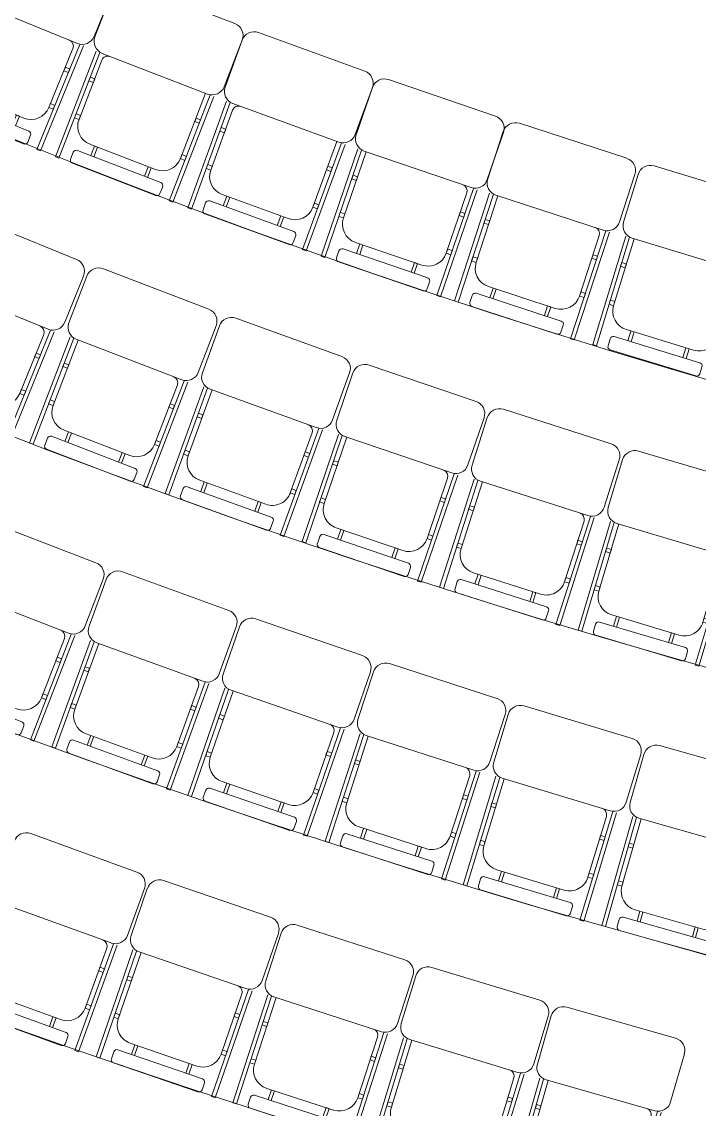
# Model space of a CAD drawing. Header units: millimetres. Extents: x 8275 to 147087, y -297470 to -191881.
# Drawn here: x 34419 to 37109, y -216765 to -212445 of the extents above; entities that cross this region are included whole.
import ezdxf

# ---------------------------------------------------------------- set-up
doc = ezdxf.new("R2010")
doc.units = ezdxf.units.MM
doc.header["$LTSCALE"] = 250
doc.header["$MEASUREMENT"] = 0
doc.layers.add('furniture', color=5, linetype='Continuous', lineweight=15)
doc.layers.add('stairs', color=2, linetype='Continuous', lineweight=5)

# ---------------------------------------------------------------- blocks, each defined once
blk = doc.blocks.new('A$C24EB465D-flat-9-flat-1-flat-313')
at = {"layer": 'furniture', "ltscale": 0.1}
for p, q in [((-422.5, 141.9), (-4.1, -19.4)), ((-559.6, -72.4), (-488.2, 112.8)), ((25, -85.1), (-46.4, -270.2)), ((-554.6, -128.7), (-716.6, -548.7)), ((-702.2, -554.3), (-540.3, -134.2)), ((-522.5, -141.1), (-622.6, -400.7)), ((-112.1, -299.3), (-530.4, -138)), ((-583.6, -246.6), (-578.2, -232.5)), ((-565.8, -253.4), (-583.6, -246.6)), ((-560.4, -239.4), (-578.2, -232.5)), ((-565.8, -253.4), (-560.4, -239.4)), ((-264.1, -723.2), (-102.2, -303.1)), ((-87.9, -308.6), (-249.9, -728.7)), ((-129.1, -320), (-220.1, -555.9)), ((-640.4, -393.9), (-634.3, -378)), ((-616.5, -384.9), (-634.3, -378)), ((-622.6, -400.7), (-616.5, -384.9)), ((-622.6, -400.7), (-640.4, -393.9)), ((-163.3, -408.6), (-157.9, -394.6)), ((-163.3, -408.6), (-145.5, -415.4)), ((-157.9, -394.6), (-140.1, -401.4)), ((-145.5, -415.4), (-140.1, -401.4)), ((-318.6, -599.6), (-578.9, -499.2)), ((-561.2, -506.1), (-575.8, -544)), ((-549.3, -510.7), (-563.9, -548.6)), ((-716.6, -548.7), (-702.2, -554.3)), ((-645.5, -530.8), (-656.1, -558.2)), ((-297.7, -651.3), (-629.1, -523.5)), ((-220.1, -555.9), (-214, -540)), ((-220.1, -555.9), (-202.3, -562.8)), ((-214, -540), (-196.2, -546.9)), ((-202.3, -562.8), (-196.2, -546.9)), ((-317.4, -702.4), (-648.8, -574.7)), ((-348.2, -588.2), (-362.9, -626.1)), ((-336.3, -592.8), (-350.9, -630.7)), ((-336.3, -592.8), (-348.2, -588.2)), ((-290.4, -667.7), (-301, -695.2)), ((-249.9, -728.7), (-264.1, -723.2))]:
    blk.add_line(p, q, dxfattribs=at)
for centre, radius, start, end in [((-440.8, 94.5, 0), 50.8, 68.918, 158.918), ((-22.4, -66.8, 0), 50.8, 338.918, 68.918), ((-512.2, -90.6, 0), 50.8, 158.918, 248.918), ((-152.8, -310.8, 0), 25.4, 338.918, 68.918), ((-93.8, -251.9, 0), 50.8, 248.918, 338.918), ((-551.5, -428.1, 0), 76.2, 158.918, 248.918), ((-644.3, -562.8, 0), 12.7, 158.918, 248.918), ((-633.7, -535.3, 0), 12.7, 68.918, 158.918), ((-291.2, -528.5, 0), 76.2, 248.918, 338.918), ((-302.2, -663.1, 0), 12.7, 338.918, 68.918), ((-312.8, -690.6, 0), 12.7, 248.918, 338.918)]:
    blk.add_arc(centre, radius, start, end, dxfattribs=at)
blk = doc.blocks.new('A$C24EB465D-flat-9-flat-1-flat-314')
at = {"layer": 'furniture', "ltscale": 0.1}
for p, q in [((-425.1, 134.1), (-3.8, -19.5)), ((-558.1, -82.7), (-490.2, 103.7)), ((26.5, -84.6), (-41.4, -271)), ((-552.2, -138.9), (-706.3, -561.9)), ((-691.9, -567.1), (-537.7, -144.2)), ((-519.8, -150.7), (-615.1, -412.1)), ((-106.5, -301.3), (-527.8, -147.8)), ((-578.9, -257.3), (-573.8, -243.1)), ((-561, -263.8), (-578.9, -257.3)), ((-555.9, -249.7), (-573.8, -243.1)), ((-561, -263.8), (-555.9, -249.7)), ((-250.8, -727.9), (-96.6, -304.9)), ((-82.2, -310.2), (-236.4, -733.1)), ((-123.2, -322.3), (-209.8, -559.9)), ((-633, -405.6), (-627.2, -389.6)), ((-615.1, -412.1), (-633, -405.6)), ((-609.3, -396.2), (-627.2, -389.6)), ((-615.1, -412.1), (-609.3, -396.2)), ((-155.7, -411.5), (-150.6, -397.4)), ((-155.7, -411.5), (-137.8, -418.1)), ((-150.6, -397.4), (-132.7, -403.9)), ((-137.8, -418.1), (-132.7, -403.9)), ((-307.5, -605.4), (-569.6, -509.8)), ((-551.7, -516.3), (-565.7, -554.6)), ((-635.6, -542.6), (-645.7, -570.3)), ((-285.6, -656.6), (-619.3, -535)), ((-539.8, -520.7), (-553.7, -558.9)), ((-209.8, -559.9), (-204, -543.9)), ((-209.8, -559.9), (-191.9, -566.4)), ((-204, -543.9), (-186.1, -550.4)), ((-191.9, -566.4), (-186.1, -550.4)), ((-706.3, -561.9), (-691.9, -567.1)), ((-304.4, -708.2), (-638.1, -586.5)), ((-337.3, -594.5), (-351.3, -632.7)), ((-325.3, -598.9), (-339.2, -637.1)), ((-325.3, -598.9), (-337.3, -594.5)), ((-278, -672.9), (-288.1, -700.6)), ((-236.4, -733.1), (-250.8, -727.9))]:
    blk.add_line(p, q, dxfattribs=at)
for centre, radius, start, end in [((-442.5, 86.4, 0), 50.8, 69.9746, 159.9746), ((-21.2, -67.2, 0), 50.8, 339.9746, 69.9746), ((-510.4, -100.1, 0), 50.8, 159.9746, 249.9746), ((-147.1, -313.6, 0), 25.4, 339.9746, 69.9746), ((-89.1, -253.6, 0), 50.8, 249.9746, 339.9746), ((-543.5, -438.2, 0), 76.2, 159.9746, 249.9746), ((-623.7, -546.9, 0), 12.7, 69.9746, 159.9746), ((-281.4, -533.8, 0), 76.2, 249.9746, 339.9746), ((-633.8, -574.6, 0), 12.7, 159.9746, 249.9746), ((-290, -668.6, 0), 12.7, 339.9746, 69.9746), ((-300, -696.2, 0), 12.7, 249.9746, 339.9746)]:
    blk.add_arc(centre, radius, start, end, dxfattribs=at)
blk = doc.blocks.new('A$C24EB465D-flat-9-flat-1-flat-315')
at = {"layer": 'furniture', "ltscale": 0.1}
for p, q in [((-556.5, -92.9), (-492, 94.7)), ((-427.5, 126.2), (-3.4, -19.5)), ((28.1, -84.1), (-36.4, -271.7)), ((-549.5, -149.1), (-695.9, -574.8)), ((-681.3, -579.8), (-535, -154.1)), ((-517, -160.3), (-607.4, -423.4)), ((-100.9, -303.2), (-525, -157.5)), ((-574.1, -267.9), (-569.2, -253.7)), ((-551.2, -259.9), (-569.2, -253.7)), ((-556.1, -274.1), (-574.1, -267.9)), ((-556.1, -274.1), (-551.2, -259.9)), ((-237.3, -732.4), (-91, -306.7)), ((-76.5, -311.6), (-222.8, -737.4)), ((-117.2, -324.5), (-199.4, -563.6)), ((-625.4, -417.2), (-619.9, -401.1)), ((-607.4, -423.4), (-625.4, -417.2)), ((-601.9, -407.3), (-619.9, -401.1)), ((-607.4, -423.4), (-601.9, -407.3)), ((-148.1, -414.3), (-143.2, -400.1)), ((-148.1, -414.3), (-130.1, -420.5)), ((-143.2, -400.1), (-125.2, -406.3)), ((-130.1, -420.5), (-125.2, -406.3)), ((-625.5, -554.2), (-635.1, -582.1)), ((-273.5, -661.8), (-609.4, -546.3)), ((-296.3, -610.9), (-560.1, -520.3)), ((-542.1, -526.4), (-555.3, -564.9)), ((-530.1, -530.6), (-543.3, -569)), ((-199.4, -563.6), (-193.9, -547.6)), ((-193.9, -547.6), (-175.9, -553.8)), ((-181.4, -569.8), (-175.9, -553.8)), ((-695.9, -574.8), (-681.3, -579.8)), ((-291.3, -713.7), (-627.2, -598.2)), ((-326.3, -600.6), (-339.5, -639.1)), ((-314.2, -604.8), (-327.4, -643.2)), ((-314.2, -604.8), (-326.3, -600.6)), ((-199.4, -563.6), (-181.4, -569.8)), ((-265.6, -677.9), (-275.1, -705.8)), ((-222.8, -737.4), (-237.3, -732.4))]:
    blk.add_line(p, q, dxfattribs=at)
for centre, radius, start, end in [((-444, 78.2, 0), 50.8, 71.0312, 161.0312), ((-19.9, -67.6, 0), 50.8, 341.0312, 71.0312), ((-508.5, -109.4, 0), 50.8, 161.0312, 251.0312), ((-141.3, -316.2, 0), 25.4, 341.0312, 71.0312), ((-84.4, -255.2, 0), 50.8, 251.0312, 341.0312), ((-535.3, -448.2, 0), 76.2, 161.0312, 251.0312), ((-613.5, -558.3, 0), 12.7, 71.0312, 161.0312), ((-623.1, -586.2, 0), 12.7, 161.0312, 251.0312), ((-271.5, -538.9, 0), 76.2, 251.0312, 341.0312), ((-277.6, -673.8, 0), 12.7, 341.0312, 71.0312), ((-287.2, -701.6, 0), 12.7, 251.0312, 341.0312)]:
    blk.add_arc(centre, radius, start, end, dxfattribs=at)
blk = doc.blocks.new('A$C24EB465D-flat-9-flat-1-flat-316')
at = {"layer": 'furniture', "ltscale": 0.1}
for p, q in [((-429.7, 118.3), (-3.1, -19.6)), ((-554.7, -103.2), (-493.7, 85.6)), ((29.6, -83.6), (-31.4, -272.3)), ((-546.7, -159.2), (-685.1, -587.5)), ((-670.5, -592.3), (-532, -163.9)), ((-513.9, -169.8), (-599.5, -434.5)), ((-95.3, -305.1), (-522, -167.1)), ((-569.1, -278.4), (-564.4, -264.1)), ((-550.9, -284.3), (-569.1, -278.4)), ((-546.3, -270), (-564.4, -264.1)), ((-550.9, -284.3), (-546.3, -270)), ((-223.8, -736.7), (-85.3, -308.3)), ((-70.8, -313), (-209.2, -741.4)), ((-111.2, -326.6), (-189, -567.2)), ((-617.6, -428.7), (-612.4, -412.5)), ((-599.5, -434.5), (-617.6, -428.7)), ((-594.3, -418.4), (-612.4, -412.5)), ((-599.5, -434.5), (-594.3, -418.4)), ((-140.4, -417), (-135.8, -402.7)), ((-140.4, -417), (-122.3, -422.8)), ((-135.8, -402.7), (-117.7, -408.5)), ((-122.3, -422.8), (-117.7, -408.5)), ((-261.2, -666.7), (-599.2, -557.5)), ((-285, -616.3), (-550.4, -530.5)), ((-532.3, -536.3), (-544.8, -575.1)), ((-520.2, -540.3), (-532.7, -579)), ((-189, -567.2), (-183.8, -551)), ((-183.8, -551), (-165.7, -556.9)), ((-170.9, -573.1), (-165.7, -556.9)), ((-685.1, -587.5), (-670.5, -592.3)), ((-615.2, -565.7), (-624.2, -593.7)), ((-189, -567.2), (-170.9, -573.1)), ((-278.1, -718.9), (-616.1, -609.7)), ((-315.2, -606.5), (-327.7, -645.2)), ((-303, -610.5), (-315.5, -649.2)), ((-303, -610.5), (-315.2, -606.5)), ((-253, -682.7), (-262.1, -710.7)), ((-209.2, -741.4), (-223.8, -736.7))]:
    blk.add_line(p, q, dxfattribs=at)
for centre, radius, start, end in [((-445.4, 70, 0), 50.8, 72.0878, 162.0878), ((-18.7, -67.9, 0), 50.8, 342.0878, 72.0878), ((-506.4, -118.8, 0), 50.8, 162.0878, 252.0878), ((-135.4, -318.8, 0), 25.4, 342.0878, 72.0878), ((-79.7, -256.7, 0), 50.8, 252.0878, 342.0878), ((-527, -458, 0), 76.2, 162.0878, 252.0878), ((-603.1, -569.6, 0), 12.7, 72.0878, 162.0878), ((-612.2, -597.6, 0), 12.7, 162.0878, 252.0878), ((-261.5, -543.8, 0), 76.2, 252.0878, 342.0878), ((-265.1, -678.8, 0), 12.7, 342.0878, 72.0878), ((-274.2, -706.8, 0), 12.7, 252.0878, 342.0878)]:
    blk.add_arc(centre, radius, start, end, dxfattribs=at)
blk = doc.blocks.new('A$C24EB465D-flat-9-flat-1-flat-317')
at = {"layer": 'furniture', "ltscale": 0.1}
for p, q in [((-431.8, 110.4), (-2.7, -19.6)), ((-552.7, -113.4), (-495.2, 76.5)), ((31.2, -83), (-26.3, -272.9)), ((-543.7, -169.2), (-674.2, -600.1)), ((-659.5, -604.5), (-528.9, -173.7)), ((-510.7, -179.2), (-591.4, -445.5)), ((-89.7, -306.8), (-518.8, -176.7)), ((-563.8, -288.9), (-559.5, -274.5)), ((-545.6, -294.4), (-563.8, -288.9)), ((-541.2, -280), (-559.5, -274.5)), ((-545.6, -294.4), (-541.2, -280)), ((-210.1, -740.7), (-79.6, -309.8)), ((-65, -314.3), (-195.5, -745.1)), ((-105.2, -328.6), (-178.5, -570.6)), ((-609.6, -440), (-604.7, -423.7)), ((-586.5, -429.2), (-604.7, -423.7)), ((-591.4, -445.5), (-586.5, -429.2)), ((-132.7, -419.5), (-128.4, -405.1)), ((-132.7, -419.5), (-114.5, -425)), ((-128.4, -405.1), (-110.1, -410.6)), ((-114.5, -425), (-110.1, -410.6)), ((-591.4, -445.5), (-609.6, -440)), ((-273.5, -621.4), (-540.6, -540.6)), ((-522.3, -546.1), (-534.1, -585)), ((-510.1, -549.8), (-521.9, -588.7)), ((-178.5, -570.6), (-173.6, -554.3)), ((-173.6, -554.3), (-155.4, -559.9)), ((-160.3, -576.1), (-155.4, -559.9)), ((-674.2, -600.1), (-659.5, -604.5)), ((-604.6, -576.9), (-613.2, -605.1)), ((-248.9, -671.4), (-588.8, -568.4)), ((-178.5, -570.6), (-160.3, -576.1)), ((-264.8, -723.9), (-604.7, -620.9)), ((-303.9, -612.2), (-315.7, -651.2)), ((-291.7, -616), (-303.9, -612.2)), ((-291.7, -616), (-303.5, -654.9)), ((-240.4, -687.3), (-248.9, -715.4)), ((-195.5, -745.1), (-210.1, -740.7))]:
    blk.add_line(p, q, dxfattribs=at)
for centre, radius, start, end in [((-446.6, 61.8, 0), 50.8, 73.1444, 163.1444), ((-17.4, -68.3, 0), 50.8, 343.1444, 73.1444), ((-504.1, -128.1, 0), 50.8, 163.1444, 253.1444), ((-129.5, -321.2, 0), 25.4, 343.1444, 73.1444), ((-75, -258.1, 0), 50.8, 253.1444, 343.1444), ((-518.5, -467.6, 0), 76.2, 163.1444, 253.1444), ((-592.5, -580.6, 0), 12.7, 73.1444, 163.1444), ((-251.4, -548.5, 0), 76.2, 253.1444, 343.1444), ((-601, -608.8, 0), 12.7, 163.1444, 253.1444), ((-252.6, -683.6, 0), 12.7, 343.1444, 73.1444), ((-261.1, -711.8, 0), 12.7, 253.1444, 343.1444)]:
    blk.add_arc(centre, radius, start, end, dxfattribs=at)
blk = doc.blocks.new('A$C24EB465D-flat-9-flat-1-flat-318')
at = {"layer": 'furniture', "ltscale": 0.1}
for p, q in [((-433.8, 102.4), (-2.3, -19.7)), ((-550.5, -123.6), (-496.5, 67.3)), ((32.7, -82.4), (-21.3, -273.3)), ((-540.4, -179.2), (-663, -612.4)), ((-648.2, -616.6), (-525.6, -183.4)), ((-507.3, -188.6), (-583.1, -456.4)), ((-84, -308.4), (-515.5, -186.3)), ((-558.4, -299.2), (-554.3, -284.8)), ((-540.1, -304.4), (-558.4, -299.2)), ((-536, -290), (-554.3, -284.8)), ((-540.1, -304.4), (-536, -290)), ((-196.4, -744.4), (-73.9, -311.2)), ((-59.2, -315.4), (-181.7, -748.6)), ((-99.1, -330.5), (-168, -573.8)), ((-125, -421.9), (-120.9, -407.4)), ((-125, -421.9), (-106.6, -427.1)), ((-120.9, -407.4), (-102.6, -412.6)), ((-106.6, -427.1), (-102.6, -412.6)), ((-601.4, -451.2), (-596.8, -434.8)), ((-583.1, -456.4), (-601.4, -451.2)), ((-578.4, -440), (-596.8, -434.8)), ((-583.1, -456.4), (-578.4, -440)), ((-262, -626.4), (-530.5, -550.4)), ((-512.2, -555.6), (-523.3, -594.8)), ((-499.9, -559.1), (-511, -598.2)), ((-168, -573.8), (-163.3, -557.4)), ((-163.3, -557.4), (-145, -562.6)), ((-593.9, -588), (-601.9, -616.3)), ((-236.4, -675.9), (-578.2, -579.2)), ((-168, -573.8), (-149.6, -579)), ((-149.6, -579), (-145, -562.6)), ((-663, -612.4), (-648.2, -616.6)), ((-251.4, -728.7), (-593.2, -632)), ((-292.6, -617.7), (-303.7, -656.9)), ((-280.3, -621.2), (-292.6, -617.7)), ((-280.3, -621.2), (-291.3, -660.4)), ((-227.7, -691.6), (-235.7, -719.9)), ((-181.7, -748.6), (-196.4, -744.4))]:
    blk.add_line(p, q, dxfattribs=at)
for centre, radius, start, end in [((-447.6, 53.5, 0), 50.8, 74.201, 164.201), ((-16.2, -68.6, 0), 50.8, 344.201, 74.201), ((-501.7, -137.4, 0), 50.8, 164.201, 254.201), ((-123.6, -323.6, 0), 25.4, 344.201, 74.201), ((-70.2, -259.5, 0), 50.8, 254.201, 344.201), ((-509.7, -477.1, 0), 76.2, 164.201, 254.201), ((-581.7, -591.4, 0), 12.7, 74.201, 164.201), ((-241.3, -553.1, 0), 76.2, 254.201, 344.201), ((-589.7, -619.7, 0), 12.7, 164.201, 254.201), ((-239.9, -688.1, 0), 12.7, 344.201, 74.201), ((-247.9, -716.5, 0), 12.7, 254.201, 344.201)]:
    blk.add_arc(centre, radius, start, end, dxfattribs=at)
blk = doc.blocks.new('A$C24EB465D-flat-9-flat-1-flat-333')
at = {"layer": 'furniture', "ltscale": 0.1}
for p, q in [((-419.9, 149.5), (-4.5, -19.3)), ((-560.8, -62.2), (-486.1, 121.6)), ((23.4, -85.5), (-51.3, -269.3)), ((-556.9, -118.6), (-726.4, -535.7)), ((-712.1, -541.5), (-542.6, -124.4)), ((-117.5, -297.2), (-532.9, -128.4)), ((-525, -131.6), (-629.8, -389.4)), ((-588, -235.9), (-582.3, -222)), ((-570.3, -243.1), (-588, -235.9)), ((-564.7, -229.2), (-582.3, -222)), ((-570.3, -243.1), (-564.7, -229.2)), ((-277.2, -718.3), (-107.7, -301.2)), ((-93.5, -307), (-263, -724)), ((-134.9, -317.6), (-230.1, -551.8)), ((-647.4, -382.2), (-641, -366.5)), ((-629.8, -389.4), (-647.4, -382.2)), ((-623.4, -373.6), (-641, -366.5)), ((-629.8, -389.4), (-623.4, -373.6)), ((-170.7, -405.6), (-165, -391.6)), ((-170.7, -405.6), (-153, -412.7)), ((-165, -391.6), (-147.4, -398.8)), ((-153, -412.7), (-147.4, -398.8)), ((-309.4, -645.8), (-638.5, -512)), ((-329.4, -593.7), (-587.9, -488.7)), ((-570.2, -495.8), (-585.6, -533.5)), ((-558.4, -500.6), (-573.8, -538.3)), ((-726.4, -535.7), (-712.1, -541.5)), ((-655, -519), (-666.1, -546.3)), ((-230.1, -551.8), (-223.7, -536.1)), ((-230.1, -551.8), (-212.5, -559)), ((-223.7, -536.1), (-206.1, -543.2)), ((-212.5, -559), (-206.1, -543.2)), ((-330.1, -696.6), (-659.1, -562.8)), ((-358.8, -581.8), (-374.2, -619.5)), ((-347, -586.6), (-362.3, -624.3)), ((-347, -586.6), (-358.8, -581.8)), ((-302.4, -662.3), (-313.5, -689.6)), ((-263, -724), (-277.2, -718.3))]:
    blk.add_line(p, q, dxfattribs=at)
for centre, radius, start, end in [((-439, 102.5, 0), 50.8, 67.8802, 157.8802), ((-23.6, -66.4, 0), 50.8, 337.8802, 67.8802), ((-513.7, -81.3, 0), 50.8, 157.8802, 247.8802), ((-158.4, -308, 0), 25.4, 337.8802, 67.8802), ((-98.3, -250.2, 0), 50.8, 247.8802, 337.8802), ((-559.2, -418.1, 0), 76.2, 157.8802, 247.8802), ((-643.3, -523.8, 0), 12.7, 67.8802, 157.8802), ((-654.3, -551.1, 0), 12.7, 157.8802, 247.8802), ((-300.7, -523.1, 0), 76.2, 247.8802, 337.8802), ((-314.2, -657.5, 0), 12.7, 337.8802, 67.8802), ((-325.3, -684.8, 0), 12.7, 247.8802, 337.8802)]:
    blk.add_arc(centre, radius, start, end, dxfattribs=at)
blk = doc.blocks.new('A$C24EB465D-flat-9-flat-1-flat-334')
at = {"layer": 'furniture', "ltscale": 0.1}
for p, q in [((-422.7, 141.5), (-4.1, -19.4)), ((-559.5, -72.9), (-488.3, 112.3)), ((25.1, -85), (-46.1, -270.2)), ((-554.5, -129.3), (-716, -549.5)), ((-701.6, -555), (-540.1, -134.8)), ((-522.4, -141.6), (-622.2, -401.4)), ((-111.7, -299.4), (-530.3, -138.6)), ((-583.3, -247.2), (-577.9, -233.1)), ((-565.5, -254), (-583.3, -247.2)), ((-560.2, -240), (-577.9, -233.1)), ((-565.5, -254), (-560.2, -240)), ((-263.4, -723.4), (-101.9, -303.2)), ((-87.6, -308.7), (-249.1, -728.9)), ((-128.8, -320.1), (-219.5, -556.1)), ((-640, -394.6), (-633.9, -378.7)), ((-616.1, -385.5), (-633.9, -378.7)), ((-622.2, -401.4), (-616.1, -385.5)), ((-622.2, -401.4), (-640, -394.6)), ((-162.9, -408.8), (-157.5, -394.7)), ((-162.9, -408.8), (-145.1, -415.6)), ((-157.5, -394.7), (-139.7, -401.6)), ((-145.1, -415.6), (-139.7, -401.6)), ((-318, -599.9), (-578.4, -499.9)), ((-560.6, -506.7), (-575.2, -544.7)), ((-548.7, -511.2), (-563.3, -549.2)), ((-716, -549.5), (-701.6, -555)), ((-645, -531.5), (-655.5, -558.9)), ((-297, -651.6), (-628.6, -524.2)), ((-219.5, -556.1), (-213.4, -540.3)), ((-219.5, -556.1), (-201.7, -563)), ((-213.4, -540.3), (-195.6, -547.1)), ((-201.7, -563), (-195.6, -547.1)), ((-316.7, -702.8), (-648.2, -575.3)), ((-347.6, -588.5), (-362.2, -626.5)), ((-335.7, -593.1), (-350.3, -631.1)), ((-335.7, -593.1), (-347.6, -588.5)), ((-289.7, -668), (-300.3, -695.5)), ((-249.1, -728.9), (-263.4, -723.4))]:
    blk.add_line(p, q, dxfattribs=at)
for centre, radius, start, end in [((-440.9, 94, 0), 50.8, 68.9783, 158.9783), ((-22.3, -66.8, 0), 50.8, 338.9783, 68.9783), ((-512.1, -91.2, 0), 50.8, 158.9783, 248.9783), ((-152.5, -311, 0), 25.4, 338.9783, 68.9783), ((-93.5, -252, 0), 50.8, 248.9783, 338.9783), ((-551.1, -428.7, 0), 76.2, 158.9783, 248.9783), ((-643.7, -563.5, 0), 12.7, 158.9783, 248.9783), ((-633.1, -536, 0), 12.7, 68.9783, 158.9783), ((-290.6, -528.8, 0), 76.2, 248.9783, 338.9783), ((-301.5, -663.4, 0), 12.7, 338.9783, 68.9783), ((-312.1, -690.9, 0), 12.7, 248.9783, 338.9783)]:
    blk.add_arc(centre, radius, start, end, dxfattribs=at)
blk = doc.blocks.new('A$C24EB465D-flat-9-flat-1-flat-335')
at = {"layer": 'furniture', "ltscale": 0.1}
for p, q in [((-425.3, 133.3), (-3.8, -19.5)), ((-558, -83.6), (-490.4, 102.9)), ((26.7, -84.5), (-40.9, -271.1)), ((-551.9, -139.9), (-705.3, -563.1)), ((-690.9, -568.4), (-537.5, -145.1)), ((-519.6, -151.6), (-614.4, -413.2)), ((-106, -301.5), (-527.5, -148.7)), ((-578.5, -258.3), (-573.4, -244.2)), ((-560.6, -264.8), (-578.5, -258.3)), ((-555.5, -250.7), (-573.4, -244.2)), ((-560.6, -264.8), (-555.5, -250.7)), ((-249.5, -728.3), (-96.1, -305.1)), ((-81.7, -310.3), (-235.1, -733.6)), ((-122.6, -322.5), (-208.8, -560.2)), ((-632.3, -406.7), (-626.5, -390.8)), ((-614.4, -413.2), (-632.3, -406.7)), ((-608.6, -397.2), (-626.5, -390.8)), ((-614.4, -413.2), (-608.6, -397.2)), ((-155, -411.8), (-149.9, -397.7)), ((-155, -411.8), (-137.1, -418.3)), ((-149.9, -397.7), (-132, -404.2)), ((-137.1, -418.3), (-132, -404.2)), ((-306.4, -605.9), (-568.7, -510.8)), ((-550.8, -517.3), (-564.7, -555.6)), ((-634.7, -543.7), (-644.7, -571.4)), ((-284.5, -657.1), (-618.4, -536.1)), ((-538.8, -521.7), (-552.7, -559.9)), ((-208.8, -560.2), (-203, -544.3)), ((-208.8, -560.2), (-190.9, -566.7)), ((-203, -544.3), (-185.1, -550.7)), ((-190.9, -566.7), (-185.1, -550.7)), ((-705.3, -563.1), (-690.9, -568.4)), ((-303.1, -708.7), (-637.1, -587.7)), ((-336.3, -595.1), (-350.1, -633.3)), ((-324.2, -599.5), (-338.1, -637.7)), ((-324.2, -599.5), (-336.3, -595.1)), ((-276.8, -673.4), (-286.9, -701.1)), ((-235.1, -733.6), (-249.5, -728.3))]:
    blk.add_line(p, q, dxfattribs=at)
for centre, radius, start, end in [((-442.6, 85.6, 0), 50.8, 70.0763, 160.0763), ((-21.1, -67.2, 0), 50.8, 340.0763, 70.0763), ((-510.2, -101, 0), 50.8, 160.0763, 250.0763), ((-146.5, -313.8, 0), 25.4, 340.0763, 70.0763), ((-88.7, -253.8, 0), 50.8, 250.0763, 340.0763), ((-542.7, -439.2, 0), 76.2, 160.0763, 250.0763), ((-622.7, -548, 0), 12.7, 70.0763, 160.0763), ((-280.4, -534.3, 0), 76.2, 250.0763, 340.0763), ((-632.8, -575.7, 0), 12.7, 160.0763, 250.0763), ((-288.8, -669.1, 0), 12.7, 340.0763, 70.0763), ((-298.8, -696.8, 0), 12.7, 250.0763, 340.0763)]:
    blk.add_arc(centre, radius, start, end, dxfattribs=at)
blk = doc.blocks.new('A$C24EB465D-flat-9-flat-1-flat-336')
at = {"layer": 'furniture', "ltscale": 0.1}
for p, q in [((-556.3, -94.3), (-492.3, 93.5)), ((-427.8, 125.2), (-3.4, -19.5)), ((28.3, -84), (-35.7, -271.8)), ((-549.2, -150.4), (-694.4, -576.5)), ((-679.9, -581.5), (-534.6, -155.4)), ((-516.6, -161.5), (-606.4, -424.9)), ((-100.2, -303.5), (-524.6, -158.8)), ((-573.4, -269.3), (-568.6, -255.1)), ((-550.5, -261.3), (-568.6, -255.1)), ((-555.4, -275.5), (-573.4, -269.3)), ((-555.4, -275.5), (-550.5, -261.3)), ((-235.5, -733), (-90.2, -306.9)), ((-75.7, -311.8), (-221, -737.9)), ((-116.4, -324.8), (-198, -564.1)), ((-624.4, -418.8), (-618.9, -402.7)), ((-606.4, -424.9), (-624.4, -418.8)), ((-600.9, -408.8), (-618.9, -402.7)), ((-606.4, -424.9), (-600.9, -408.8)), ((-147.1, -414.7), (-142.2, -400.5)), ((-147.1, -414.7), (-129, -420.8)), ((-142.2, -400.5), (-124.2, -406.6)), ((-129, -420.8), (-124.2, -406.6)), ((-624.1, -555.8), (-633.6, -583.6)), ((-271.8, -662.5), (-608, -547.9)), ((-294.7, -611.7), (-558.8, -521.6)), ((-540.8, -527.8), (-553.9, -566.3)), ((-528.7, -531.9), (-541.9, -570.4)), ((-198, -564.1), (-192.5, -548)), ((-192.5, -548), (-174.5, -554.2)), ((-180, -570.3), (-174.5, -554.2)), ((-694.4, -576.5), (-679.9, -581.5)), ((-289.5, -714.4), (-625.7, -599.8)), ((-324.8, -601.4), (-337.9, -639.9)), ((-312.7, -605.6), (-324.8, -601.4)), ((-198, -564.1), (-180, -570.3)), ((-312.7, -605.6), (-325.8, -644.1)), ((-263.9, -678.6), (-273.4, -706.5)), ((-221, -737.9), (-235.5, -733))]:
    blk.add_line(p, q, dxfattribs=at)
for centre, radius, start, end in [((-444.2, 77.1, 0), 50.8, 71.1743, 161.1743), ((-19.8, -67.6, 0), 50.8, 341.1743, 71.1743), ((-508.2, -110.7, 0), 50.8, 161.1743, 251.1743), ((-140.5, -316.6, 0), 25.4, 341.1743, 71.1743), ((-83.8, -255.4, 0), 50.8, 251.1743, 341.1743), ((-534.2, -449.5, 0), 76.2, 161.1743, 251.1743), ((-612.1, -559.9, 0), 12.7, 71.1743, 161.1743), ((-621.6, -587.7, 0), 12.7, 161.1743, 251.1743), ((-270.2, -539.6, 0), 76.2, 251.1743, 341.1743), ((-275.9, -674.5, 0), 12.7, 341.1743, 71.1743), ((-285.4, -702.4, 0), 12.7, 251.1743, 341.1743)]:
    blk.add_arc(centre, radius, start, end, dxfattribs=at)
blk = doc.blocks.new('A$C24EB465D-flat-9-flat-1-flat-337')
at = {"layer": 'furniture', "ltscale": 0.1}
for p, q in [((-430.1, 116.9), (-3, -19.6)), ((-554.4, -105), (-494, 84)), ((29.9, -83.5), (-30.5, -272.4)), ((-546.2, -160.9), (-683.2, -589.7)), ((-668.6, -594.4), (-531.5, -165.6)), ((-513.4, -171.4), (-598.1, -436.5)), ((-94.4, -305.4), (-521.5, -168.8)), ((-568.2, -280.3), (-563.6, -266)), ((-550, -286.1), (-568.2, -280.3)), ((-545.4, -271.8), (-563.6, -266)), ((-550, -286.1), (-545.4, -271.8)), ((-221.4, -737.4), (-84.3, -308.6)), ((-69.7, -313.2), (-206.8, -742)), ((-110.2, -327), (-187.2, -567.8)), ((-616.2, -430.7), (-611.1, -414.5)), ((-598.1, -436.5), (-616.2, -430.7)), ((-592.9, -420.3), (-611.1, -414.5)), ((-598.1, -436.5), (-592.9, -420.3)), ((-139.1, -417.4), (-134.5, -403.1)), ((-139.1, -417.4), (-121, -423.2)), ((-134.5, -403.1), (-116.4, -408.9)), ((-121, -423.2), (-116.4, -408.9)), ((-259.1, -667.6), (-597.4, -559.4)), ((-283, -617.2), (-548.7, -532.3)), ((-530.6, -538.1), (-543, -576.8)), ((-518.5, -541.9), (-530.8, -580.7)), ((-187.2, -567.8), (-182, -551.6)), ((-182, -551.6), (-163.9, -557.4)), ((-169, -573.6), (-163.9, -557.4)), ((-683.2, -589.7), (-668.6, -594.4)), ((-613.4, -567.6), (-622.3, -595.7)), ((-187.2, -567.8), (-169, -573.6)), ((-275.8, -719.8), (-614.1, -611.6)), ((-313.2, -607.5), (-325.6, -646.3)), ((-301, -611.4), (-313.4, -650.2)), ((-301, -611.4), (-313.2, -607.5)), ((-250.8, -683.5), (-259.8, -711.6)), ((-206.8, -742), (-221.4, -737.4))]:
    blk.add_line(p, q, dxfattribs=at)
for centre, radius, start, end in [((-445.6, 68.5, 0), 50.8, 72.2724, 162.2724), ((-18.5, -68, 0), 50.8, 342.2724, 72.2724), ((-506, -120.4, 0), 50.8, 162.2724, 252.2724), ((-134.4, -319.2, 0), 25.4, 342.2724, 72.2724), ((-78.9, -257, 0), 50.8, 252.2724, 342.2724), ((-525.5, -459.7, 0), 76.2, 162.2724, 252.2724), ((-601.3, -571.5, 0), 12.7, 72.2724, 162.2724), ((-610.2, -599.5, 0), 12.7, 162.2724, 252.2724), ((-259.8, -544.6, 0), 76.2, 252.2724, 342.2724), ((-262.9, -679.7, 0), 12.7, 342.2724, 72.2724), ((-271.9, -707.7, 0), 12.7, 252.2724, 342.2724)]:
    blk.add_arc(centre, radius, start, end, dxfattribs=at)
blk = doc.blocks.new('A$C24EB465D-flat-9-flat-1-flat-338')
at = {"ltscale": 0.1}
for p, q in [((-432.3, 108.7), (-2.6, -19.7)), ((-552.3, -115.6), (-495.5, 74.5)), ((31.5, -82.9), (-25.3, -273)), ((-543, -171.4), (-671.8, -602.7)), ((-657.1, -607.1), (-528.2, -175.8)), ((-510, -181.2), (-589.6, -447.9)), ((-88.5, -307.1), (-518.1, -178.8)), ((-562.7, -291.1), (-558.4, -276.7)), ((-544.4, -296.6), (-562.7, -291.1)), ((-540.1, -282.2), (-558.4, -276.7)), ((-544.4, -296.6), (-540.1, -282.2)), ((-207.2, -741.5), (-78.4, -310.1)), ((-63.7, -314.5), (-192.6, -745.9)), ((-103.9, -329), (-176.3, -571.3)), ((-607.9, -442.4), (-603, -426.1)), ((-584.8, -431.6), (-603, -426.1)), ((-589.6, -447.9), (-584.8, -431.6)), ((-131.1, -420), (-126.8, -405.6)), ((-131.1, -420), (-112.8, -425.5)), ((-126.8, -405.6), (-108.5, -411.1)), ((-112.8, -425.5), (-108.5, -411.1)), ((-589.6, -447.9), (-607.9, -442.4)), ((-271.1, -622.5), (-538.4, -542.7)), ((-520.2, -548.1), (-531.8, -587.1)), ((-508, -551.8), (-519.6, -590.7)), ((-176.3, -571.3), (-171.4, -555)), ((-171.4, -555), (-153.1, -560.5)), ((-158, -576.8), (-153.1, -560.5)), ((-671.8, -602.7), (-657.1, -607.1)), ((-602.4, -579.3), (-610.8, -607.5)), ((-246.2, -672.4), (-586.6, -570.8)), ((-176.3, -571.3), (-158, -576.8)), ((-261.9, -725), (-602.3, -623.3)), ((-301.5, -613.4), (-313.2, -652.4)), ((-289.2, -617.1), (-301.5, -613.4)), ((-289.2, -617.1), (-300.9, -656.1)), ((-237.7, -688.2), (-246.1, -716.4)), ((-192.6, -745.9), (-207.2, -741.5))]:
    blk.add_line(p, q, dxfattribs=at)
for centre, radius, start, end in [((-446.8, 60, 0), 50.8, 73.3704, 163.3704), ((-17.2, -68.3, 0), 50.8, 343.3704, 73.3704), ((-503.6, -130.1, 0), 50.8, 163.3704, 253.3704), ((-128.2, -321.7, 0), 25.4, 343.3704, 73.3704), ((-73.9, -258.4, 0), 50.8, 253.3704, 343.3704), ((-516.6, -469.7, 0), 76.2, 163.3704, 253.3704), ((-590.2, -582.9, 0), 12.7, 73.3704, 163.3704), ((-249.3, -549.5, 0), 76.2, 253.3704, 343.3704), ((-598.6, -611.1, 0), 12.7, 163.3704, 253.3704), ((-249.9, -684.6, 0), 12.7, 343.3704, 73.3704), ((-258.3, -712.8, 0), 12.7, 253.3704, 343.3704)]:
    blk.add_arc(centre, radius, start, end, dxfattribs=at)
blk = doc.blocks.new('A$C24EB465D-flat-9-flat-1-flat-357')
at = {"layer": 'furniture', "ltscale": 0.1}
for p, q in [((-425.2, 133.7), (-3.8, -19.5)), ((-558.1, -83.2), (-490.3, 103.3)), ((26.6, -84.6), (-41.1, -271)), ((-552, -139.4), (-705.8, -562.5)), ((-691.3, -567.8), (-537.6, -144.7)), ((-519.7, -151.2), (-614.7, -412.7)), ((-106.2, -301.4), (-527.7, -148.3)), ((-578.7, -257.8), (-573.6, -243.7)), ((-560.8, -264.3), (-578.7, -257.8)), ((-555.7, -250.2), (-573.6, -243.7)), ((-560.8, -264.3), (-555.7, -250.2)), ((-250.1, -728.1), (-96.3, -305)), ((-81.9, -310.3), (-235.7, -733.4)), ((-122.9, -322.4), (-209.3, -560.1)), ((-632.6, -406.2), (-626.8, -390.2)), ((-614.7, -412.7), (-632.6, -406.2)), ((-608.9, -396.7), (-626.8, -390.2)), ((-614.7, -412.7), (-608.9, -396.7)), ((-155.3, -411.7), (-150.2, -397.5)), ((-155.3, -411.7), (-137.4, -418.2)), ((-150.2, -397.5), (-132.3, -404)), ((-137.4, -418.2), (-132.3, -404)), ((-306.9, -605.7), (-569.1, -510.4)), ((-551.2, -516.9), (-565.1, -555.1)), ((-635.1, -543.2), (-645.2, -570.9)), ((-285, -656.9), (-618.8, -535.6)), ((-539.3, -521.2), (-553.2, -559.5)), ((-209.3, -560.1), (-203.5, -544.1)), ((-209.3, -560.1), (-191.4, -566.6)), ((-203.5, -544.1), (-185.6, -550.6)), ((-191.4, -566.6), (-185.6, -550.6)), ((-705.8, -562.5), (-691.3, -567.8)), ((-303.7, -708.5), (-637.6, -587.1)), ((-336.8, -594.8), (-350.7, -633)), ((-324.7, -599.2), (-338.6, -637.4)), ((-324.7, -599.2), (-336.8, -594.8)), ((-277.4, -673.2), (-287.5, -700.9)), ((-235.7, -733.4), (-250.1, -728.1))]:
    blk.add_line(p, q, dxfattribs=at)
for centre, radius, start, end in [((-442.6, 85.9, 0), 50.8, 70.029, 160.029), ((-21.1, -67.2, 0), 50.8, 340.029, 70.029), ((-510.3, -100.5, 0), 50.8, 160.029, 250.029), ((-146.8, -313.7, 0), 25.4, 340.029, 70.029), ((-88.9, -253.7, 0), 50.8, 250.029, 340.029), ((-543.1, -438.8, 0), 76.2, 160.029, 250.029), ((-623.2, -547.5, 0), 12.7, 70.029, 160.029), ((-280.9, -534, 0), 76.2, 250.029, 340.029), ((-633.2, -575.2, 0), 12.7, 160.029, 250.029), ((-289.3, -668.8, 0), 12.7, 340.029, 70.029), ((-299.4, -696.5, 0), 12.7, 250.029, 340.029)]:
    blk.add_arc(centre, radius, start, end, dxfattribs=at)
blk = doc.blocks.new('A$C24EB465D-flat-9-flat-1-flat-358')
at = {"layer": 'furniture', "ltscale": 0.1}
for p, q in [((-556.5, -93.1), (-492.1, 94.6)), ((-427.5, 126.1), (-3.4, -19.5)), ((28.1, -84.1), (-36.3, -271.7)), ((-549.5, -149.2), (-695.7, -575)), ((-681.1, -580), (-534.9, -154.2)), ((-516.9, -160.4), (-607.3, -423.6)), ((-100.9, -303.3), (-524.9, -157.6)), ((-574, -268.1), (-569.1, -253.8)), ((-551.1, -260), (-569.1, -253.8)), ((-556, -274.3), (-574, -268.1)), ((-556, -274.3), (-551.1, -260)), ((-237.1, -732.5), (-90.9, -306.7)), ((-76.4, -311.7), (-222.6, -737.4)), ((-117.1, -324.5), (-199.3, -563.7)), ((-625.3, -417.4), (-619.8, -401.3)), ((-607.3, -423.6), (-625.3, -417.4)), ((-601.8, -407.5), (-619.8, -401.3)), ((-607.3, -423.6), (-601.8, -407.5)), ((-148, -414.4), (-143.1, -400.1)), ((-148, -414.4), (-130, -420.6)), ((-143.1, -400.1), (-125.1, -406.3)), ((-130, -420.6), (-125.1, -406.3)), ((-625.4, -554.4), (-634.9, -582.2)), ((-273.3, -661.9), (-609.2, -546.5)), ((-296.1, -611), (-560, -520.4)), ((-542, -526.6), (-555.2, -565.1)), ((-529.9, -530.7), (-543.1, -569.2)), ((-199.3, -563.7), (-193.8, -547.6)), ((-193.8, -547.6), (-175.7, -553.8)), ((-181.3, -569.9), (-175.7, -553.8)), ((-695.7, -575), (-681.1, -580)), ((-291.1, -713.7), (-627, -598.4)), ((-326.1, -600.7), (-339.4, -639.2)), ((-314, -604.9), (-326.1, -600.7)), ((-199.3, -563.7), (-181.3, -569.9)), ((-314, -604.9), (-327.2, -643.3)), ((-265.4, -678), (-275, -705.9)), ((-222.6, -737.4), (-237.1, -732.5))]:
    blk.add_line(p, q, dxfattribs=at)
for centre, radius, start, end in [((-444, 78.1, 0), 50.8, 71.0472, 161.0472), ((-19.9, -67.6, 0), 50.8, 341.0472, 71.0472), ((-508.5, -109.6, 0), 50.8, 161.0472, 251.0472), ((-141.2, -316.3, 0), 25.4, 341.0472, 71.0472), ((-84.4, -255.2, 0), 50.8, 251.0472, 341.0472), ((-535.2, -448.3, 0), 76.2, 161.0472, 251.0472), ((-613.3, -558.5, 0), 12.7, 71.0472, 161.0472), ((-622.9, -586.4, 0), 12.7, 161.0472, 251.0472), ((-271.3, -539, 0), 76.2, 251.0472, 341.0472), ((-277.4, -673.9, 0), 12.7, 341.0472, 71.0472), ((-287, -701.7, 0), 12.7, 251.0472, 341.0472)]:
    blk.add_arc(centre, radius, start, end, dxfattribs=at)
blk = doc.blocks.new('A$C24EB465D-flat-9-flat-1-flat-359')
at = {"layer": 'furniture', "ltscale": 0.1}
for p, q in [((-429.7, 118.5), (-3.1, -19.6)), ((-554.8, -103), (-493.7, 85.8)), ((29.6, -83.6), (-31.5, -272.3)), ((-546.7, -159), (-685.4, -587.3)), ((-670.7, -592), (-532.1, -163.7)), ((-514, -169.6), (-599.7, -434.3)), ((-95.5, -305), (-522.1, -166.9)), ((-569.2, -278.2), (-564.5, -263.9)), ((-551, -284.1), (-569.2, -278.2)), ((-546.4, -269.8), (-564.5, -263.9)), ((-551, -284.1), (-546.4, -269.8)), ((-224, -736.6), (-85.4, -308.3)), ((-70.9, -313), (-209.5, -741.3)), ((-111.4, -326.6), (-189.2, -567.2)), ((-617.8, -428.4), (-612.6, -412.3)), ((-599.7, -434.3), (-617.8, -428.4)), ((-594.4, -418.1), (-612.6, -412.3)), ((-599.7, -434.3), (-594.4, -418.1)), ((-140.6, -416.9), (-136, -402.6)), ((-140.6, -416.9), (-122.5, -422.8)), ((-136, -402.6), (-117.9, -408.5)), ((-122.5, -422.8), (-117.9, -408.5)), ((-261.5, -666.6), (-599.4, -557.2)), ((-285.2, -616.2), (-550.6, -530.3)), ((-532.5, -536.1), (-545.1, -574.8)), ((-520.4, -540.1), (-532.9, -578.8)), ((-189.2, -567.2), (-184, -551)), ((-184, -551), (-165.9, -556.8)), ((-171.1, -573), (-165.9, -556.8)), ((-685.4, -587.3), (-670.7, -592)), ((-615.4, -565.4), (-624.5, -593.4)), ((-189.2, -567.2), (-171.1, -573)), ((-278.4, -718.8), (-616.3, -609.4)), ((-315.4, -606.4), (-327.9, -645.1)), ((-303.2, -610.4), (-315.8, -649.1)), ((-303.2, -610.4), (-315.4, -606.4)), ((-253.3, -682.6), (-262.4, -710.6)), ((-209.5, -741.3), (-224, -736.6))]:
    blk.add_line(p, q, dxfattribs=at)
for centre, radius, start, end in [((-445.3, 70.2, 0), 50.8, 72.0654, 162.0654), ((-18.7, -67.9, 0), 50.8, 342.0654, 72.0654), ((-506.4, -118.6, 0), 50.8, 162.0654, 252.0654), ((-135.5, -318.7, 0), 25.4, 342.0654, 72.0654), ((-79.8, -256.7, 0), 50.8, 252.0654, 342.0654), ((-527.2, -457.8, 0), 76.2, 162.0654, 252.0654), ((-603.3, -569.3, 0), 12.7, 72.0654, 162.0654), ((-612.4, -597.3, 0), 12.7, 162.0654, 252.0654), ((-261.7, -543.7, 0), 76.2, 252.0654, 342.0654), ((-265.4, -678.7, 0), 12.7, 342.0654, 72.0654), ((-274.4, -706.7, 0), 12.7, 252.0654, 342.0654)]:
    blk.add_arc(centre, radius, start, end, dxfattribs=at)
blk = doc.blocks.new('A$C24EB465D-flat-9-flat-1-flat-360')
at = {"layer": 'furniture', "ltscale": 0.1}
for p, q in [((-431.7, 110.8), (-2.7, -19.6)), ((-552.8, -112.8), (-495.1, 77)), ((31.1, -83), (-26.6, -272.8)), ((-543.8, -168.6), (-674.8, -599.3)), ((-660.1, -603.8), (-529.1, -173.1)), ((-510.9, -178.7), (-591.9, -444.9)), ((-90, -306.7), (-519, -176.2)), ((-564.1, -288.3), (-559.8, -273.9)), ((-545.9, -293.8), (-564.1, -288.3)), ((-541.5, -279.5), (-559.8, -273.9)), ((-545.9, -293.8), (-541.5, -279.5)), ((-210.9, -740.4), (-79.9, -309.7)), ((-65.3, -314.2), (-196.3, -744.9)), ((-105.5, -328.5), (-179.1, -570.4)), ((-610.1, -439.4), (-605.1, -423.1)), ((-586.9, -428.6), (-605.1, -423.1)), ((-591.9, -444.9), (-586.9, -428.6)), ((-133.2, -419.4), (-128.8, -405)), ((-133.2, -419.4), (-115, -424.9)), ((-128.8, -405), (-110.6, -410.5)), ((-115, -424.9), (-110.6, -410.5)), ((-591.9, -444.9), (-610.1, -439.4)), ((-274.2, -621.2), (-541.1, -540)), ((-522.9, -545.5), (-534.8, -584.4)), ((-510.7, -549.2), (-522.6, -588.1)), ((-179.1, -570.4), (-174.2, -554.2)), ((-174.2, -554.2), (-155.9, -559.7)), ((-160.9, -576), (-155.9, -559.7)), ((-674.8, -599.3), (-660.1, -603.8)), ((-605.3, -576.3), (-613.8, -604.4)), ((-249.6, -671.2), (-589.4, -567.8)), ((-179.1, -570.4), (-160.9, -576)), ((-265.5, -723.6), (-605.4, -620.3)), ((-304.6, -611.9), (-316.4, -650.8)), ((-292.3, -615.6), (-304.6, -611.9)), ((-292.3, -615.6), (-304.2, -654.6)), ((-241.1, -687), (-249.7, -715.2)), ((-196.3, -744.9), (-210.9, -740.4))]:
    blk.add_line(p, q, dxfattribs=at)
for centre, radius, start, end in [((-446.5, 62.2, 0), 50.8, 73.0836, 163.0836), ((-17.5, -68.2, 0), 50.8, 343.0836, 73.0836), ((-504.2, -127.6, 0), 50.8, 163.0836, 253.0836), ((-129.8, -321.1, 0), 25.4, 343.0836, 73.0836), ((-75.2, -258.1, 0), 50.8, 253.0836, 343.0836), ((-519, -467.1, 0), 76.2, 163.0836, 253.0836), ((-601.7, -608.1, 0), 12.7, 163.0836, 253.0836), ((-593.1, -580, 0), 12.7, 73.0836, 163.0836), ((-252, -548.3, 0), 76.2, 253.0836, 343.0836), ((-253.3, -683.3, 0), 12.7, 343.0836, 73.0836), ((-261.8, -711.5, 0), 12.7, 253.0836, 343.0836)]:
    blk.add_arc(centre, radius, start, end, dxfattribs=at)
blk = doc.blocks.new('A$C24EB465D-flat-9-flat-1-flat-361')
at = {"layer": 'furniture', "ltscale": 0.1}
for p, q in [((-433.6, 103.1), (-2.4, -19.7)), ((-550.7, -122.6), (-496.4, 68.2)), ((32.6, -82.5), (-21.8, -273.3)), ((-540.8, -178.3), (-664.1, -611.2)), ((-649.3, -615.5), (-526, -182.5)), ((-507.6, -187.7), (-583.9, -455.3)), ((-84.6, -308.2), (-515.8, -185.4)), ((-558.9, -298.3), (-554.8, -283.8)), ((-540.6, -303.5), (-558.9, -298.3)), ((-536.5, -289), (-554.8, -283.8)), ((-540.6, -303.5), (-536.5, -289)), ((-197.7, -744.1), (-74.4, -311.1)), ((-59.7, -315.3), (-183, -748.3)), ((-99.7, -330.3), (-169, -573.5)), ((-125.7, -421.7), (-121.6, -407.2)), ((-125.7, -421.7), (-107.4, -426.9)), ((-121.6, -407.2), (-103.3, -412.4)), ((-107.4, -426.9), (-103.3, -412.4)), ((-602.2, -450.1), (-597.5, -433.8)), ((-583.9, -455.3), (-602.2, -450.1)), ((-579.2, -439), (-597.5, -433.8)), ((-583.9, -455.3), (-579.2, -439)), ((-263.1, -625.9), (-531.4, -549.5)), ((-513.1, -554.7), (-524.3, -593.8)), ((-500.9, -558.2), (-512, -597.3)), ((-169, -573.5), (-164.3, -557.2)), ((-164.3, -557.2), (-146, -562.4)), ((-594.9, -586.9), (-603, -615.2)), ((-237.6, -675.5), (-579.2, -578.2)), ((-169, -573.5), (-150.6, -578.7)), ((-150.6, -578.7), (-146, -562.4)), ((-664.1, -611.2), (-649.3, -615.5)), ((-252.6, -728.2), (-594.3, -630.9)), ((-293.7, -617.2), (-304.8, -656.4)), ((-281.3, -620.7), (-293.7, -617.2)), ((-281.3, -620.7), (-292.5, -659.9)), ((-228.9, -691.2), (-236.9, -719.5)), ((-183, -748.3), (-197.7, -744.1))]:
    blk.add_line(p, q, dxfattribs=at)
for centre, radius, start, end in [((-447.5, 54.3, 0), 50.8, 74.1017, 164.1017), ((-16.3, -68.5, 0), 50.8, 344.1017, 74.1017), ((-501.9, -136.5, 0), 50.8, 164.1017, 254.1017), ((-124.1, -323.4, 0), 25.4, 344.1017, 74.1017), ((-70.6, -259.4, 0), 50.8, 254.1017, 344.1017), ((-510.6, -476.2, 0), 76.2, 164.1017, 254.1017), ((-582.7, -590.4, 0), 12.7, 74.1017, 164.1017), ((-242.2, -552.6, 0), 76.2, 254.1017, 344.1017), ((-590.8, -618.7, 0), 12.7, 164.1017, 254.1017), ((-241.1, -687.7, 0), 12.7, 344.1017, 74.1017), ((-249.2, -716, 0), 12.7, 254.1017, 344.1017)]:
    blk.add_arc(centre, radius, start, end, dxfattribs=at)
blk = doc.blocks.new('A$C24EB465D-flat-9-flat-1-flat-96')
at = {"layer": 'furniture', "ltscale": 0.1}
for p, q in [((445.1, -23.5), (-3.3, -19.6)), ((-54.5, -69.9), (-56.2, -268.3)), ((493.7, -273.1), (495.5, -74.7)), ((-31.7, -319.3), (-35.6, -769.5)), ((-20.3, -769.6), (-16.4, -319.5)), ((-5.9, -319.5), (442.5, -323.4)), ((2.4, -345), (0.2, -597.9)), ((434, -323.4), (431.6, -601.6)), ((449.1, -773.7), (453, -323.5)), ((468.4, -323.7), (464.5, -773.8)), ((-17.5, -439.8), (-17.4, -424.8)), ((1.7, -425), (-17.4, -424.8)), ((1.6, -440), (1.7, -425)), ((433, -443.8), (433.1, -428.7)), ((433.1, -428.7), (452.1, -428.9)), ((452, -443.9), (452.1, -428.9)), ((1.6, -440), (-17.5, -439.8)), ((433, -443.8), (452, -443.9)), ((-18.9, -597.7), (-18.7, -580.7)), ((0.2, -597.9), (-18.9, -597.7)), ((0.3, -580.9), (-18.7, -580.7)), ((0.2, -597.9), (0.3, -580.9)), ((431.6, -601.6), (431.7, -584.6)), ((431.6, -601.6), (450.6, -601.8)), ((431.7, -584.6), (450.8, -584.8)), ((450.6, -601.8), (450.8, -584.8)), ((75.7, -674.8), (354.7, -677.2)), ((94.7, -674.9), (94.3, -715.6)), ((94.7, -674.9), (107.5, -675)), ((107.5, -675), (107.1, -715.7)), ((323, -676.9), (322.6, -717.6)), ((335.7, -677), (335.3, -717.7)), ((24.5, -727.7), (24.2, -757.1)), ((37.3, -715.1), (392.5, -718.2)), ((405.1, -731), (404.8, -760.4)), ((-35.6, -769.5), (-20.3, -769.6)), ((36.8, -769.9), (392, -773)), ((464.5, -773.8), (449.1, -773.7))]:
    blk.add_line(p, q, dxfattribs=at)
for centre, radius, start, end in [((-3.7, -70.4, 0), 50.8, 89.502, 179.502), ((444.7, -74.3, 0), 50.8, 359.502, 89.502), ((-5.4, -268.8, 0), 50.8, 179.502, 269.502), ((442.9, -272.6, 0), 50.8, 269.502, 359.502), ((27.8, -345.2, 0), 25.4, 89.502, 179.502), ((76.4, -598.6, 0), 76.2, 179.502, 269.502), ((355.4, -601, 0), 76.2, 269.502, 359.502), ((37.2, -727.8, 0), 12.7, 89.502, 179.502), ((392.4, -730.9, 0), 12.7, 359.502, 89.502), ((36.9, -757.2, 0), 12.7, 179.502, 269.502), ((392.1, -760.3, 0), 12.7, 269.502, 359.502)]:
    blk.add_arc(centre, radius, start, end, dxfattribs=at)

msp = doc.modelspace()

# ---------------------------------------------------------------- linework, layer by layer
at = {"layer": 'stairs', "ltscale": 0.01}
for radius, start, end in [(28933.6, 238.54664, 301.47272), (30033.6, 238.66575, 301.3529), (31133.6, 238.77643, 301.24156), (32233.6, 238.87955, 301.13782), (33333.6, 238.97585, 301.04095)]:
    msp.add_arc((45240.8, -186089.6, -29609.4), radius, start, end, dxfattribs=at)

# ---------------------------------------------------------------- block references
at = {"layer": 'furniture', "ltscale": 0.01, "xscale": -1}
for p, rotation in [((34758.1, -212234.4, -28433), 337.2642953820346), ((36303.3, -212800.5, -28433), 340.5996510746836)]:
    msp.add_blockref('A$C24EB465D-flat-9-flat-1-flat-96', p, dxfattribs=dict(at, rotation=rotation))
at = {"layer": 'furniture', "ltscale": 0.01}
for name, p, rotation in [('A$C24EB465D-flat-9-flat-1-flat-96', (34857, -212273.7, -28433), 339.3721692221011), ('A$C24EB465D-flat-9-flat-1-flat-96', (35369.1, -212470.5, -28433), 340.4839544531984), ('A$C24EB465D-flat-9-flat-1-flat-336', (36823.9, -212968.1, -28433), 0.745069802512301), ('A$C24EB465D-flat-9-flat-1-flat-337', (37361.2, -213128.8, -28433), 0.745069802512301)]:
    msp.add_blockref(name, p, dxfattribs=dict(at, rotation=rotation))
for name, p in [('A$C24EB465D-flat-9-flat-1-flat-333', (34641.1, -213369.6, -28433)), ('A$C24EB465D-flat-9-flat-1-flat-334', (35165.8, -213567.8, -28433)), ('A$C24EB465D-flat-9-flat-1-flat-335', (35694.2, -213755.9, -28433)), ('A$C24EB465D-flat-9-flat-1-flat-336', (36226.2, -213933.9, -28433)), ('A$C24EB465D-flat-9-flat-1-flat-337', (36761.4, -214101.6, -28433)), ('A$C24EB465D-flat-9-flat-1-flat-338', (37299.8, -214259, -28433)), ('A$C24EB465D-flat-9-flat-1-flat-313', (34717.5, -214574.6, -28433)), ('A$C24EB465D-flat-9-flat-1-flat-314', (35244.5, -214763.9, -28433)), ('A$C24EB465D-flat-9-flat-1-flat-315', (35775, -214943.5, -28433)), ('A$C24EB465D-flat-9-flat-1-flat-316', (36308.7, -215113.2, -28433)), ('A$C24EB465D-flat-9-flat-1-flat-317', (36845.4, -215273, -28433)), ('A$C24EB465D-flat-9-flat-1-flat-318', (37385, -215423, -28433)), ('A$C24EB465D-flat-9-flat-1-flat-357', (34880, -215803.3, -28433)), ('A$C24EB465D-flat-9-flat-1-flat-358', (35409.8, -215982.4, -28433)), ('A$C24EB465D-flat-9-flat-1-flat-359', (35942.6, -216152, -28433)), ('A$C24EB465D-flat-9-flat-1-flat-360', (36478.4, -216312.2, -28433)), ('A$C24EB465D-flat-9-flat-1-flat-361', (37016.9, -216462.8, -28433))]:
    msp.add_blockref(name, p, dxfattribs=at)

doc.saveas('drawing.dxf')
